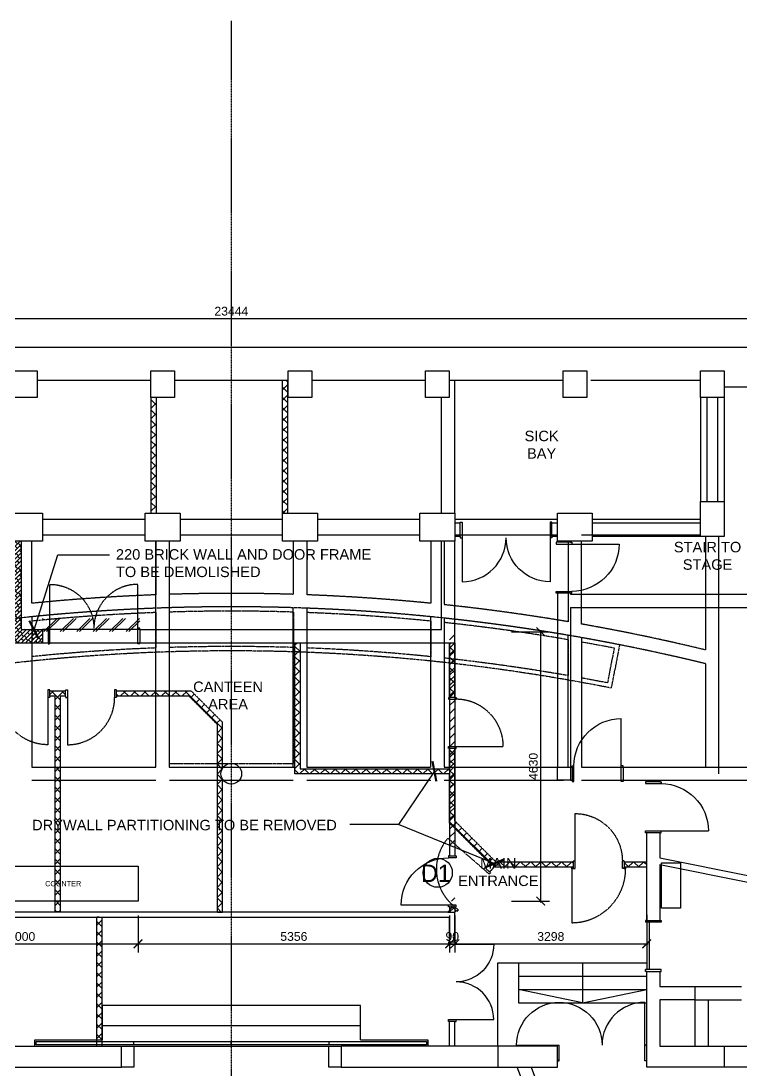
# Model space of a CAD drawing. Header units: millimetres. Extents: x -242071 to 82444, y -53139 to 112036.
# Drawn here: x -180499 to -168122, y 15392 to 33439 of the extents above; entities that cross this region are included whole.
import ezdxf

# ---------------------------------------------------------------- set-up
doc = ezdxf.new("R2010")
doc.units = ezdxf.units.MM
doc.header["$PDSIZE"] = 1
for name, pattern in [('PCENTRE2', [28.575, 19.05, -3.175, 3.175, -3.175]), ('PDASHED2', [9.525, 6.35, -3.175]), ('PPHANTOM', [63.5, 31.75, -6.35, 6.35, -6.35, 6.35, -6.35])]:
    doc.linetypes.add(name, pattern=pattern)
for name, color, linetype in [('Boundaries_and_building_grids', 140, 'Continuous'), ('Columns_conc_steel_timber', 5, 'Continuous'), ('Demolition', 1, 'Continuous'), ('Dimensions_General_Layout', 1, 'Continuous'), ('Electrical_dist_from_subboard', 1, 'Continuous'), ('Fixture_Room', 2, 'Continuous'), ('Hatch_Builders_work', 1, 'Continuous'), ('Hatch_Demolition', 1, 'Continuous'), ('Hatch_Partition_layout', 1, 'Continuous'), ('Internal_partitions', 2, 'Continuous'), ('Open_stairs_and_ramps', 2, 'Continuous'), ('Structural_frames', 3, 'Continuous'), ('Text_Builders_work', 1, 'Continuous'), ('Text_Demolition', 1, 'Continuous'), ('Text_Partition_layout', 1, 'Continuous'), ('Walls_brick_block_etc', 3, 'Continuous'), ('Windows_and_doors_to_brickwork', 1, 'Continuous'), ('Windows_and_doors_to_partitions', 1, 'Continuous')]:
    doc.layers.add(name, color=color, linetype=linetype)
doc.styles.add('Arial1', font='arial.ttf')
doc.styles.add('Text_Style_1', font='Freehand')
doc.styles.add('Text_Style_3_d7b89161-017f-4e9d-a07b-0b1ab719bac5', font='freehand')
doc.styles.add('Text_Style_5', font='arial.ttf')
doc.dimstyles.new('$DIM_Caddie', dxfattribs={"dimscale": 100, "dimtxt": 2.5, "dimasz": 3, "dimexe": 3, "dimexo": 0, "dimgap": 1, "dimtad": 1, "dimdec": 0, "dimzin": 0, "dimdsep": 46, "dimtxsty": 'Text_Style_3_d7b89161-017f-4e9d-a07b-0b1ab719bac5', "dimblk": 'ARCHTICK', "dimblk1": 'ARCHTICK', "dimblk2": 'ARCHTICK', "dimcen": 0.4, "dimclrd": 1, "dimclre": 1, "dimclrt": 2, "dimadec": 0, "dimazin": 0, "dimtfac": 0.5, "dimtdec": 0, "dimtix": 1, "dimtmove": 0, "dimatfit": 2, "dimldrblk": 'ARCHTICK', "dimfxl": 7, "dimfxlon": 1, "dimtfillclr": 1, "dimtolj": 1, "dimtzin": 0, "dimlwd": -3, "dimlwe": -3, "dimarcsym": 1})
pattern_1 = [(45, (-179816.09, 11309.41), (-70.7107, 70.7107), [])]
pattern_2 = [(45, (0, -190.3), (-88.38835, 88.38835), []), (135, (0, -190.3), (-88.38835, -88.38835), [])]

# ---------------------------------------------------------------- blocks, each defined once
blk = doc.blocks.new('_ArchTick')
at = {"color": 0, "linetype": 'ByBlock', "const_width": 0.15}
blk.add_lwpolyline([(-0.5, -0.5), (0.5, 0.5)], dxfattribs=at)
blk = doc.blocks.new('*D92')
at = {"layer": 'Defpoints', "color": 0}
for p in [(-178487, 18312), (-182487, 18222), (-178487, 17577)]:
    blk.add_point(p, dxfattribs=at)
at = {"layer": 'Dimensions_General_Layout', "color": 1, "linetype": 'Continuous', "lineweight": -3}
for p, q in [((-178487, 18062), (-178487, 17427)), ((-182487, 17972), (-182487, 17427)), ((-182512, 17577), (-178462, 17577))]:
    blk.add_line(p, q, dxfattribs=at)
at = {"layer": 'Dimensions_General_Layout', "color": 1, "lineweight": -3, "xscale": 150, "yscale": 150, "zscale": 150, "rotation": 180}
blk.add_blockref('_ArchTick', (-182487, 17577), dxfattribs=at)
at = {"layer": 'Dimensions_General_Layout', "color": 1, "lineweight": -3, "xscale": 150, "yscale": 150, "zscale": 150}
blk.add_blockref('_ArchTick', (-178487, 17577), dxfattribs=at)
at = {"layer": 'Dimensions_General_Layout', "color": 1, "linetype": 'Continuous', "lineweight": -3, "insert": (-180487, 17703), "char_height": 150, "attachment_point": 5, "style": 'Text_Style_5'}
blk.add_mtext('\\A1;4000', dxfattribs=at)
blk = doc.blocks.new('_Open90')
at = {"color": 0, "linetype": 'ByBlock', "lineweight": -2}
for p, q in [((0, 0), (-1, 0)), ((-0.5, 0.5), (0, 0)), ((0, 0), (-0.5, -0.5))]:
    blk.add_line(p, q, dxfattribs=at)
blk = doc.blocks.new('*D93')
at = {"layer": 'Defpoints', "color": 0}
for p in [(-178487, 18312), (-173131, 18312), (-173131, 17577)]:
    blk.add_point(p, dxfattribs=at)
at = {"layer": 'Dimensions_General_Layout', "color": 1, "linetype": 'Continuous', "lineweight": -3}
for p, q in [((-178487, 18062), (-178487, 17427)), ((-173131, 18062), (-173131, 17427)), ((-178512, 17577), (-173106, 17577))]:
    blk.add_line(p, q, dxfattribs=at)
at = {"layer": 'Dimensions_General_Layout', "color": 1, "lineweight": -3, "xscale": 150, "yscale": 150, "zscale": 150, "rotation": 180}
blk.add_blockref('_ArchTick', (-178487, 17577), dxfattribs=at)
at = {"layer": 'Dimensions_General_Layout', "color": 1, "lineweight": -3, "xscale": 150, "yscale": 150, "zscale": 150}
blk.add_blockref('_ArchTick', (-173131, 17577), dxfattribs=at)
at = {"layer": 'Dimensions_General_Layout', "color": 1, "linetype": 'Continuous', "lineweight": -3, "insert": (-175809, 17703), "char_height": 150, "attachment_point": 5, "style": 'Text_Style_5'}
blk.add_mtext('\\A1;5356', dxfattribs=at)
blk = doc.blocks.new('*D94')
at = {"layer": 'Defpoints', "color": 0}
for p in [(-173131, 18312), (-173041, 18312), (-173041, 17577)]:
    blk.add_point(p, dxfattribs=at)
at = {"layer": 'Dimensions_General_Layout', "color": 1, "linetype": 'Continuous', "lineweight": -3}
for p, q in [((-173131, 18062), (-173131, 17427)), ((-173041, 18062), (-173041, 17427)), ((-173156, 17577), (-173016, 17577))]:
    blk.add_line(p, q, dxfattribs=at)
at = {"layer": 'Dimensions_General_Layout', "color": 1, "lineweight": -3, "xscale": 150, "yscale": 150, "zscale": 150}
blk.add_blockref('_ArchTick', (-173131, 17577), dxfattribs=at)
at = {"layer": 'Dimensions_General_Layout', "color": 1, "lineweight": -3, "xscale": 150, "yscale": 150, "zscale": 150, "rotation": 180}
blk.add_blockref('_ArchTick', (-173041, 17577), dxfattribs=at)
at = {"layer": 'Dimensions_General_Layout', "color": 1, "linetype": 'Continuous', "lineweight": -3, "insert": (-173086, 17703), "char_height": 150, "attachment_point": 5, "style": 'Text_Style_5'}
blk.add_mtext('\\A1;90', dxfattribs=at)
blk = doc.blocks.new('*D95')
at = {"layer": 'Defpoints', "color": 0}
for p in [(-169743, 19083), (-173041, 18312), (-169743, 17577)]:
    blk.add_point(p, dxfattribs=at)
at = {"layer": 'Dimensions_General_Layout', "color": 1, "linetype": 'Continuous', "lineweight": -3}
for p, q in [((-173041, 18062), (-173041, 17427)), ((-169743, 18077), (-169743, 17427)), ((-173066, 17577), (-169718, 17577))]:
    blk.add_line(p, q, dxfattribs=at)
at = {"layer": 'Dimensions_General_Layout', "color": 1, "lineweight": -3, "xscale": 150, "yscale": 150, "zscale": 150, "rotation": 180}
blk.add_blockref('_ArchTick', (-173041, 17577), dxfattribs=at)
at = {"layer": 'Dimensions_General_Layout', "color": 1, "lineweight": -3, "xscale": 150, "yscale": 150, "zscale": 150}
blk.add_blockref('_ArchTick', (-169743, 17577), dxfattribs=at)
at = {"layer": 'Dimensions_General_Layout', "color": 1, "linetype": 'Continuous', "lineweight": -3, "insert": (-171392, 17703), "char_height": 150, "attachment_point": 5, "style": 'Text_Style_5'}
blk.add_mtext('\\A1;3298', dxfattribs=at)
blk = doc.blocks.new('*D97')
at = {"layer": 'Defpoints', "color": 0}
for p in [(-173041, 22942), (-171565, 22942), (-173041, 18312)]:
    blk.add_point(p, dxfattribs=at)
at = {"layer": 'Dimensions_General_Layout', "color": 1, "linetype": 'Continuous', "lineweight": -3}
for p, q in [((-172065, 22942), (-171415, 22942)), ((-171565, 18287), (-171565, 22967)), ((-172065, 18312), (-171415, 18312))]:
    blk.add_line(p, q, dxfattribs=at)
at = {"layer": 'Dimensions_General_Layout', "color": 1, "lineweight": -3, "xscale": 150, "yscale": 150, "zscale": 150}
for p, rotation in [((-171565, 22942), 90), ((-171565, 18312), 270)]:
    blk.add_blockref('_ArchTick', p, dxfattribs=dict(at, rotation=rotation))
at = {"layer": 'Dimensions_General_Layout', "color": 1, "linetype": 'Continuous', "lineweight": -3, "insert": (-171692, 20627), "char_height": 150, "attachment_point": 5, "rotation": 90, "style": 'Text_Style_5'}
blk.add_mtext('\\A1;4630', dxfattribs=at)
blk = doc.blocks.new('*D99')
at = {"layer": 'Defpoints', "color": 0}
for p in [(-165161, 28325), (-188605, 24768), (-165161, 24768)]:
    blk.add_point(p, dxfattribs=at)
at = {"layer": 'Dimensions_General_Layout', "color": 1, "linetype": 'Continuous', "lineweight": -3}
for p, q in [((-188605, 27825), (-188605, 28475)), ((-165161, 27825), (-165161, 28475)), ((-188630, 28325), (-165136, 28325))]:
    blk.add_line(p, q, dxfattribs=at)
at = {"layer": 'Dimensions_General_Layout', "color": 1, "lineweight": -3, "xscale": 150, "yscale": 150, "zscale": 150, "rotation": 180}
blk.add_blockref('_ArchTick', (-188605, 28325), dxfattribs=at)
at = {"layer": 'Dimensions_General_Layout', "color": 1, "lineweight": -3, "xscale": 150, "yscale": 150, "zscale": 150}
blk.add_blockref('_ArchTick', (-165161, 28325), dxfattribs=at)
at = {"layer": 'Dimensions_General_Layout', "color": 1, "linetype": 'Continuous', "lineweight": -3, "insert": (-176883, 28451), "char_height": 150, "attachment_point": 5, "style": 'Text_Style_5'}
blk.add_mtext('\\A1;23444', dxfattribs=at)
blk = doc.blocks.new('*D100')
at = {"layer": 'Defpoints', "color": 0}
for p in [(-168819, 27448), (-164139, 27448), (-165095, 16006)]:
    blk.add_point(p, dxfattribs=at)
at = {"layer": 'Dimensions_General_Layout', "color": 1, "linetype": 'Continuous', "lineweight": -3}
for p, q in [((-164639, 27448), (-163989, 27448)), ((-164139, 15981), (-164139, 27473)), ((-164639, 16006), (-163989, 16006))]:
    blk.add_line(p, q, dxfattribs=at)
at = {"layer": 'Dimensions_General_Layout', "color": 1, "lineweight": -3, "xscale": 150, "yscale": 150, "zscale": 150}
for p, rotation in [((-164139, 27448), 90), ((-164139, 16006), 270)]:
    blk.add_blockref('_ArchTick', p, dxfattribs=dict(at, rotation=rotation))
at = {"layer": 'Dimensions_General_Layout', "color": 1, "linetype": 'Continuous', "lineweight": -3, "insert": (-164264, 21727), "char_height": 150, "attachment_point": 5, "rotation": 90, "style": 'Text_Style_5'}
blk.add_mtext('\\A1;11442', dxfattribs=at)

msp = doc.modelspace()

# ---------------------------------------------------------------- hatches: boundary and pattern name
at = {"layer": 'Hatch_Builders_work', "linetype": 'Continuous', "lineweight": -3}
h = msp.add_hatch(dxfattribs=at)
h.set_pattern_fill('BRICKPLAN', color=1, scale=200, angle=45, style=0)
h.set_pattern_definition([(45, (-179816.09, 11309.41), (-141.4214, 141.4214), []), (45, (-179838.71, 11332.04), (-141.4214, 141.4214), [])])
h.paths.add_polyline_path([(-180127.1, 22943.1), (-178458.6, 22943.1), (-178458.6, 23171.1), (-180127.1, 23171.1)])
at = {"layer": 'Hatch_Demolition', "linetype": 'Continuous', "lineweight": -3}
h = msp.add_hatch(dxfattribs=at)
h.set_pattern_fill('BLOCK-SECTION', color=8, scale=2.5)
h.set_pattern_definition(pattern_2)
h.paths.add_polyline_path([(-188579.6, 18154.8), (-188579.6, 18244.8), (-188671.1, 18244.8), (-188671.1, 18154.8)])
h.paths.add_polyline_path([(-178177.1, 24982.4), (-178177.1, 26966.8), (-178267.1, 26966.8), (-178267.1, 24982.4)])
h.paths.add_polyline_path([(-175913.1, 24982.4), (-175913.1, 27257.8), (-176003.1, 27257.8), (-176003.1, 24982.4)])
h.paths.add_polyline_path([(-218986.2, -20944.2), (-218986.2, -20854.2), (-220452.2, -20854.2), (-220362.2, -20944.2)])
h.paths.add_polyline_path([(-218896.2, -23154.1), (-218896.2, -21654.1), (-218986.2, -21654.1), (-218986.2, -23154.1)])
h = msp.add_hatch(dxfattribs=at)
h.set_pattern_fill('BRICK-ENGBND', color=8, scale=50, angle=45)
h.set_pattern_definition([(45, (0, -190.296), (-35.355339, 35.355339), []), (135, (0, -190.3), (-176.7767, -35.35534), [50, -50]), (135, (-22.98, -142.566), (-123.743687, 17.67767), [50, -50])])
h.paths.add_polyline_path([(-180127.1, 22752.8), (-180127.1, 22980.8), (-180499.1, 22980.8), (-180499.1, 24497.4), (-180727.1, 24497.4), (-180727.1, 22752.8)])
h = msp.add_hatch(dxfattribs=at)
h.set_pattern_fill('BLOCK-SECTION', color=8, scale=2.5)
h.set_pattern_definition(pattern_2)
h.paths.add_polyline_path([(-173131.1, 20497.8), (-173131.1, 19652.6), (-172435.1, 18956.6), (-172510.1, 18870.2), (-172442.2, 18811.2), (-172371.3, 18892.8), (-171007.1, 18892.8), (-171007.1, 18982.8), (-172334, 18982.8), (-173041.1, 19689.9), (-173041.1, 20936), (-173131.1, 20936), (-173131.1, 20587.8), (-175702.1, 20587.8), (-175702.1, 22752.8), (-175792.1, 22752.8), (-175792.1, 20497.8)])
h = msp.add_hatch(dxfattribs=at)
h.set_pattern_fill('BLOCK-SECTION', color=8, scale=2.5)
h.set_pattern_definition(pattern_2)
h.paths.add_polyline_path([(-173041.1, 21813), (-173041.1, 22752.8), (-173131.1, 22752.8), (-173131.1, 21813)])
h = msp.add_hatch(dxfattribs=at)
h.set_pattern_fill('BLOCK-SECTION', color=8, scale=2.5)
h.set_pattern_definition(pattern_2)
h.paths.add_polyline_path([(-179824.1, 18133.8), (-179824.1, 21832.8), (-179734.1, 21832.8), (-179734.1, 21922.8), (-180004.1, 21922.8), (-180004.1, 21832.8), (-179914.1, 21832.8), (-179914.1, 18133.8)])
h = msp.add_hatch(dxfattribs=at)
h.set_pattern_fill('BLOCK-SECTION', color=8, scale=2.5)
h.set_pattern_definition(pattern_2)
edge = h.paths.add_edge_path()
edge.add_line((-177608.8, 21832.8), (-177124.1, 21348.1))
edge.add_line((-177124.1, 21348.1), (-177124.1, 18121.8))
edge.add_line((-177124.1, 18121.8), (-177034.1, 18121.8))
edge.add_line((-177034.1, 18121.8), (-177034.1, 20406))
edge.add_arc((-176884.1, 20501.8), 178, 180, 212.57402)
edge.add_arc((-176884.1, 20501.8), 178, 147.42598, 180)
edge.add_line((-177034.1, 20597.6), (-177034.1, 21385.4))
edge.add_line((-177034.1, 21385.4), (-177571.5, 21922.8))
edge.add_line((-177571.5, 21922.8), (-178857.1, 21922.8))
edge.add_line((-178857.1, 21922.8), (-178857.1, 21832.8))
edge.add_line((-178857.1, 21832.8), (-177608.8, 21832.8))
h = msp.add_hatch(dxfattribs=at)
h.set_pattern_fill('BLOCK-SECTION', color=8, scale=2.5)
h.set_pattern_definition(pattern_2)
h.paths.add_polyline_path([(-169743.1, 18892.8), (-169743.1, 18982.8), (-170130.1, 18982.8), (-170130.1, 18892.8), (-170105.1, 18892.8)])
h = msp.add_hatch(dxfattribs=at)
h.set_pattern_fill('BLOCK-SECTION', color=8, scale=2.5)
h.set_pattern_definition(pattern_2)
h.paths.add_polyline_path([(-173041.1, 18121.8), (-173017.4, 18149.1), (-173085.3, 18208.2), (-173160.4, 18121.8)])
h = msp.add_hatch(dxfattribs=at)
h.set_pattern_fill('BLOCK-SECTION', color=8, scale=2.5)
h.set_pattern_definition(pattern_2)
h.paths.add_polyline_path([(-179105.1, 15925.8), (-179105.1, 16515.8), (-179105.1, 18031.8), (-179195.1, 18043.8), (-179195.1, 15925.8)])
at = {"layer": 'Hatch_Partition_layout', "linetype": 'Continuous', "lineweight": -3}
h = msp.add_hatch(dxfattribs=at)
h.set_pattern_fill('_USER', color=1, scale=100, angle=45, style=0, pattern_type=0)
h.set_pattern_definition(pattern_1)
h.paths.add_polyline_path([(-173131.1, 19279.1), (-173041.1, 19279.1), (-173041.1, 22943.1), (-173131.1, 22943.1)])
h = msp.add_hatch(dxfattribs=at)
h.set_pattern_fill('_USER', color=1, scale=100, angle=45, style=0, pattern_type=0)
h.set_pattern_definition(pattern_1)
h.paths.add_polyline_path([(-173131.1, 18312.1), (-173041.1, 18312.1), (-173041.1, 18402.1), (-173131.1, 18402.1)])

# ---------------------------------------------------------------- linework, layer by layer
at = {"layer": 'Boundaries_and_building_grids', "color": 140, "linetype": 'PCENTRE2', "lineweight": -3}
msp.add_line((-176884.1, 33439.2), (-176884.1, -42646.4), dxfattribs=at)
at = {"layer": 'Columns_conc_steel_timber', "color": 4, "linetype": 'Continuous', "lineweight": -3}
for p, q in [((-180629.1, 27423.8), (-180223.1, 27423.8)), ((-180223.1, 27423.8), (-180223.1, 26966.8)), ((-178267.1, 27423.8), (-177861.1, 27423.8)), ((-178267.1, 26966.8), (-178267.1, 27423.8)), ((-177861.1, 27423.8), (-177861.1, 26966.8)), ((-175905.1, 27423.8), (-175499.1, 27423.8)), ((-175905.1, 26966.8), (-175905.1, 27423.8)), ((-175499.1, 27423.8), (-175499.1, 26966.8)), ((-173543.1, 27423.8), (-173137.1, 27423.8)), ((-173543.1, 26966.8), (-173543.1, 27423.8)), ((-173137.1, 27423.8), (-173137.1, 26966.8)), ((-171181.1, 26966.8), (-171181.1, 27423.8)), ((-171181.1, 27423.8), (-170775.1, 27423.8)), ((-170775.1, 27423.8), (-170775.1, 26966.8)), ((-168819.1, 26966.8), (-168819.1, 27423.8)), ((-168819.1, 27423.8), (-168413.1, 27423.8)), ((-168413.1, 27423.8), (-168413.1, 26966.8)), ((-180223.1, 26966.8), (-180629.1, 26966.8)), ((-177861.1, 26966.8), (-178267.1, 26966.8)), ((-175499.1, 26966.8), (-175905.1, 26966.8)), ((-173137.1, 26966.8), (-173543.1, 26966.8)), ((-170775.1, 26966.8), (-171181.1, 26966.8)), ((-168413.1, 26966.8), (-168819.1, 26966.8)), ((-168821.1, 25177.8), (-168413.1, 25177.8)), ((-168821.1, 24577.8), (-168821.1, 25177.8)), ((-168413.1, 25177.8), (-168413.1, 24577.8)), ((-180727.1, 24982.4), (-180127.1, 24982.4)), ((-180127.1, 24982.4), (-180127.1, 24497.4)), ((-178365.1, 24497.4), (-178365.1, 24982.4)), ((-178365.1, 24982.4), (-177765.1, 24982.4)), ((-177765.1, 24982.4), (-177765.1, 24497.4)), ((-176003.1, 24982.4), (-175403.1, 24982.4)), ((-176003.1, 24497.4), (-176003.1, 24982.4)), ((-175403.1, 24982.4), (-175403.1, 24497.4)), ((-173641.1, 24982.4), (-173041.1, 24982.4)), ((-173641.1, 24497.4), (-173641.1, 24982.4)), ((-173041.1, 24982.4), (-173041.1, 24497.4)), ((-171279.1, 24497.4), (-171279.1, 24982.4)), ((-171279.1, 24982.4), (-170679.1, 24982.4)), ((-170679.1, 24982.4), (-170679.1, 24497.4)), ((-168413.1, 24577.8), (-168821.1, 24577.8)), ((-180127.1, 24497.4), (-180727.1, 24497.4)), ((-177765.1, 24497.4), (-178365.1, 24497.4)), ((-175403.1, 24497.4), (-176003.1, 24497.4)), ((-173041.1, 24497.4), (-173641.1, 24497.4)), ((-170679.1, 24497.4), (-171279.1, 24497.4)), ((-171279.1, 20615.8), (-171051.1, 20615.8)), ((-171279.1, 20615.8), (-171051.1, 20615.8)), ((-171279.1, 20387.8), (-171279.1, 20615.8)), ((-171051.1, 20615.8), (-171051.1, 20387.8)), ((-171051.1, 20615.8), (-171051.1, 20387.8)), ((-171051.1, 20387.8), (-171279.1, 20387.8)), ((-178772.6, 15459.8), (-178772.6, 15815.8)), ((-178772.6, 15815.8), (-178560.6, 15815.8)), ((-178560.6, 15815.8), (-178560.6, 15459.8)), ((-175207.6, 15815.8), (-174995.6, 15815.8)), ((-175207.6, 15459.8), (-175207.6, 15815.8)), ((-174995.6, 15815.8), (-174995.6, 15459.8)), ((-171279.1, 15815.8), (-172302.1, 15815.8)), ((-172302.1, 15815.8), (-172302.1, 15459.8)), ((-171279.1, 15459.8), (-171279.1, 15815.8)), ((-168404.3, 15815.9), (-167814.3, 15815.9)), ((-168404.3, 15459.9), (-168404.3, 15815.9)), ((-178560.6, 15459.8), (-178772.6, 15459.8)), ((-174995.6, 15459.8), (-175207.6, 15459.8)), ((-172302.1, 15459.8), (-171279.1, 15459.8)), ((-167814.3, 15459.9), (-168404.3, 15459.9))]:
    msp.add_line(p, q, dxfattribs=at)
msp.add_circle((-176884.1, 20501.8), 178, dxfattribs=at)
at = {"layer": 'Demolition', "color": 8, "linetype": 'PDASHED2', "lineweight": -3}
for p, q in [((-176003.1, 24982.4), (-176003.1, 27257.8)), ((-175913.1, 24982.4), (-175913.1, 27257.8)), ((-178267.1, 26966.8), (-178267.1, 24982.4)), ((-178177.1, 26966.8), (-178177.1, 24982.4)), ((-180499.1, 24497.4), (-180499.1, 22980.8)), ((-180001.6, 23000.8), (-180001.6, 23756.3)), ((-178490.6, 23000.8), (-178490.6, 23756.3)), ((-180499.1, 22980.8), (-180033.6, 22980.8)), ((-180033.6, 23000.8), (-180001.6, 23000.8)), ((-180033.6, 22980.8), (-180033.6, 23000.8)), ((-180033.6, 22980.8), (-180033.6, 22752.8)), ((-180001.6, 22732.8), (-180001.6, 23000.8)), ((-178490.6, 22732.8), (-178490.6, 23000.8)), ((-178458.6, 23000.8), (-178490.6, 23000.8)), ((-178458.6, 22980.8), (-178458.6, 23000.8)), ((-178458.6, 22980.8), (-178458.6, 22752.8)), ((-180727.1, 22752.8), (-180033.6, 22752.8)), ((-180033.6, 22752.8), (-180033.6, 22732.8)), ((-178458.6, 22752.8), (-178458.6, 22732.8)), ((-175792.1, 20497.8), (-175792.1, 22752.8)), ((-175702.1, 22752.8), (-175702.1, 20587.8)), ((-173131.1, 21813), (-173131.1, 22752.8)), ((-173041.1, 21813), (-173041.1, 22752.8)), ((-180033.6, 22732.8), (-180001.6, 22732.8)), ((-178458.6, 22732.8), (-178490.6, 22732.8)), ((-180004.1, 21942.8), (-180036.1, 21942.8)), ((-180036.1, 21942.8), (-180036.1, 21812.8)), ((-180004.1, 21922.8), (-180004.1, 21942.8)), ((-179734.1, 21922.8), (-180004.1, 21922.8)), ((-180004.1, 21832.8), (-180004.1, 21922.8)), ((-179734.1, 21942.8), (-179702.1, 21942.8)), ((-179734.1, 21922.8), (-179734.1, 21942.8)), ((-179734.1, 21832.8), (-179734.1, 21922.8)), ((-179702.1, 21942.8), (-179702.1, 21812.8)), ((-178857.1, 21942.8), (-178889.1, 21942.8)), ((-178889.1, 21942.8), (-178889.1, 21812.8)), ((-178857.1, 21922.8), (-178857.1, 21942.8)), ((-177571.5, 21922.8), (-178857.1, 21922.8)), ((-178857.1, 21832.8), (-178857.1, 21922.8)), ((-177571.5, 21922.8), (-177034.1, 21385.4)), ((-180004.1, 21812.8), (-180036.1, 21812.8)), ((-180036.1, 21812.8), (-180036.1, 20999.8)), ((-179914.1, 21832.8), (-180004.1, 21832.8)), ((-180004.1, 21832.8), (-180004.1, 21812.8)), ((-179914.1, 18133.8), (-179914.1, 21832.8)), ((-179734.1, 21832.8), (-179824.1, 21832.8)), ((-179824.1, 21832.8), (-179824.1, 18133.8)), ((-179734.1, 21832.8), (-179734.1, 21812.8)), ((-179734.1, 21812.8), (-179702.1, 21812.8)), ((-179702.1, 21812.8), (-179702.1, 20999.8)), ((-178857.1, 21812.8), (-178889.1, 21812.8)), ((-178857.1, 21832.8), (-178857.1, 21812.8)), ((-177608.8, 21832.8), (-178857.1, 21832.8)), ((-177608.8, 21832.8), (-177124.1, 21348.1)), ((-173131.1, 21813), (-173151.1, 21813)), ((-173151.1, 21813), (-173151.1, 21781)), ((-173151.1, 21781), (-173021.1, 21781)), ((-173041.1, 21813), (-173131.1, 21813)), ((-173041.1, 21813), (-173021.1, 21813)), ((-173021.1, 21813), (-173021.1, 21781)), ((-177124.1, 18121.8), (-177124.1, 21348.1)), ((-177034.1, 20597.6), (-177034.1, 21385.4)), ((-173151.1, 20936), (-173151.1, 20968)), ((-173151.1, 20968), (-173021.1, 20968)), ((-173131.1, 20936), (-173151.1, 20936)), ((-173131.1, 20587.8), (-173131.1, 20936)), ((-173041.1, 20936), (-173131.1, 20936)), ((-173041.1, 19689.9), (-173041.1, 20936)), ((-173041.1, 20936), (-173021.1, 20936)), ((-173021.1, 20968), (-172208.1, 20968)), ((-173021.1, 20936), (-173021.1, 20968)), ((-175702.1, 20587.8), (-173131.1, 20587.8)), ((-177034.1, 18121.8), (-177034.1, 20406)), ((-173131.1, 20497.8), (-175792.1, 20497.8)), ((-173131.1, 19652.6), (-173131.1, 20497.8)), ((-173131.1, 19652.6), (-173131.1, 20497.8)), ((-172334, 18982.8), (-173041.1, 19689.9)), ((-170975.1, 19002.8), (-170975.1, 19815.8)), ((-172435.1, 18956.6), (-173131.1, 19652.6)), ((-172546.2, 18859.2), (-173160, 19392.4)), ((-172435.1, 18956.6), (-172510.1, 18870.2)), ((-171007.1, 18982.8), (-172334, 18982.8)), ((-171007.1, 19002.8), (-170975.1, 19002.8)), ((-171007.1, 18982.8), (-171007.1, 19002.8)), ((-171007.1, 18982.8), (-171007.1, 18892.8)), ((-170975.1, 18872.8), (-170975.1, 19002.8)), ((-170130.1, 19002.8), (-170162.1, 19002.8)), ((-170162.1, 18872.8), (-170162.1, 19002.8)), ((-170130.1, 18982.8), (-170130.1, 19002.8)), ((-169743.1, 18982.8), (-170130.1, 18982.8)), ((-170130.1, 18982.8), (-170130.1, 18892.8)), ((-172525.2, 18883.3), (-172546.2, 18859.2)), ((-172448.1, 18773.9), (-172546.2, 18859.2)), ((-172510.1, 18870.2), (-172525.2, 18883.3)), ((-172510.1, 18870.2), (-172442.2, 18811.2)), ((-172427.1, 18798.1), (-172448.1, 18773.9)), ((-172371.3, 18892.8), (-172442.2, 18811.2)), ((-172442.2, 18811.2), (-172427.1, 18798.1)), ((-171007.1, 18892.8), (-172371.3, 18892.8)), ((-171032.1, 18892.8), (-171007.1, 18892.8)), ((-171032.1, 18867.8), (-171032.1, 18892.8)), ((-171007.1, 18867.8), (-171032.1, 18867.8)), ((-171007.1, 18867.8), (-171032.1, 18867.8)), ((-171032.1, 18867.8), (-171032.1, 17940.8)), ((-171007.1, 18892.8), (-171007.1, 18872.8)), ((-171007.1, 18892.8), (-171007.1, 18867.8)), ((-171007.1, 18872.8), (-170975.1, 18872.8)), ((-170130.1, 18872.8), (-170162.1, 18872.8)), ((-169743.1, 18892.8), (-170130.1, 18892.8)), ((-170130.1, 18892.8), (-170130.1, 18872.8)), ((-170130.1, 18892.8), (-170105.1, 18892.8)), ((-170130.1, 18867.8), (-170130.1, 18892.8)), ((-170105.1, 18867.8), (-170130.1, 18867.8)), ((-170105.1, 18892.8), (-170105.1, 18867.8)), ((-173100.4, 18221.3), (-173079.4, 18245.4)), ((-172981.3, 18160.2), (-173079.4, 18245.4)), ((-179914.1, 18133.8), (-179824.1, 18133.8)), ((-177124.1, 18121.8), (-177034.1, 18121.8)), ((-173085.3, 18208.2), (-173160.4, 18121.8)), ((-173160.4, 18121.8), (-173041.1, 18121.8)), ((-173085.3, 18208.2), (-173100.4, 18221.3)), ((-173085.3, 18208.2), (-173017.4, 18149.1)), ((-173017.4, 18149.1), (-173041.1, 18121.8)), ((-173017.4, 18149.1), (-173002.3, 18136)), ((-173002.3, 18136), (-172981.3, 18160.2)), ((-179195.1, 15815.8), (-179195.1, 18043.8)), ((-179195.1, 18043.8), (-179105.1, 18031.8)), ((-179105.1, 15815.8), (-179105.1, 18031.8))]:
    msp.add_line(p, q, dxfattribs=at)
at = {"layer": 'Demolition', "color": 8, "linetype": 'PDASHED2', "lineweight": -3, "extrusion": (0, 0, -1)}
for centre, radius, start, end in [((180001.6, 23000.8), 755.5, 90, 180), ((180036.1, 21812.8), 813, 270, 0), ((170975.1, 19002.8), 813, 90, 180)]:
    msp.add_arc(centre, radius, start, end, dxfattribs=at)
at = {"layer": 'Demolition', "color": 8, "linetype": 'PDASHED2', "lineweight": -3}
for centre, radius, start, end in [((-178490.6, 23000.8), 755.5, 90, 180), ((-179702.1, 21812.8), 813, 270, 0), ((-173021.1, 20968), 813, 0, 90), ((-172546.2, 18859.2), 813, 139.01662, 229.01662), ((-171032.1, 18867.8), 927, 270, 0)]:
    msp.add_arc(centre, radius, start, end, dxfattribs=at)
at = {"layer": 'Electrical_dist_from_subboard', "color": 4, "linetype": 'Continuous', "lineweight": -3}
for p, q in [((-169487.4, 18191.8), (-169487.4, 18971.6)), ((-169487.4, 18971.6), (-169162.5, 18971.6)), ((-169162.5, 18971.6), (-169162.5, 18191.8)), ((-169162.5, 18191.8), (-169487.4, 18191.8))]:
    msp.add_line(p, q, dxfattribs=at)
at = {"layer": 'Fixture_Room', "color": 12, "linetype": 'Continuous'}
for p, q in [((-182487.1, 18912.1), (-178487.1, 18912.1)), ((-178487.1, 18912.1), (-178487.1, 18312.1)), ((-178487.1, 18912.1), (-178487.1, 18312.1)), ((-178487.1, 18912.1), (-178487.1, 18312.1)), ((-178487.1, 18312.1), (-182487.1, 18312.1))]:
    msp.add_line(p, q, dxfattribs=at)
at = {"layer": 'Internal_partitions', "color": 12, "linetype": 'Continuous', "lineweight": -3}
for p, q in [((-173131.1, 22752.8), (-173131.1, 19088.8)), ((-173041.1, 22752.8), (-173041.1, 19088.8)), ((-173131.1, 19088.8), (-173041.1, 19088.8)), ((-173131.1, 18211.8), (-173041.1, 18211.8)), ((-173131.1, 18211.8), (-173131.1, 18121.8)), ((-173041.1, 18211.8), (-173041.1, 18121.8))]:
    msp.add_line(p, q, dxfattribs=at)
at = {"layer": 'Internal_partitions', "color": 2, "linetype": 'Continuous', "lineweight": -3}
for p, q in [((-173131.1, 18121.8), (-182487.1, 18121.8)), ((-173041.1, 17603.8), (-173041.1, 18121.8)), ((-173131.1, 18031.8), (-182487.1, 18031.8)), ((-173131.1, 17603.8), (-173131.1, 18031.8)), ((-173041.1, 17603.8), (-173131.1, 17603.8)), ((-173131.1, 15815.8), (-173131.1, 16243.8)), ((-173041.1, 16243.8), (-173131.1, 16243.8)), ((-173041.1, 15815.8), (-173041.1, 16243.8))]:
    msp.add_line(p, q, dxfattribs=at)
at = {"layer": 'Open_stairs_and_ramps', "color": 1, "linetype": 'Continuous', "lineweight": -3}
for p, q in [((-172302.1, 15815.8), (-172302.1, 17251.8)), ((-172302.1, 17251.8), (-169743.1, 17251.8)), ((-171949.1, 17251.8), (-171949.1, 16565.8)), ((-170846.1, 17251.8), (-170846.1, 16565.8)), ((-171949.1, 17023.8), (-169743.1, 17023.8)), ((-171949.1, 16794.8), (-169743.1, 16794.8)), ((-170846.1, 16565.8), (-171949.1, 16794.8)), ((-170846.1, 16565.8), (-169743.1, 16794.8)), ((-171949.1, 16565.8), (-169743.1, 16565.8))]:
    msp.add_line(p, q, dxfattribs=at)
at = {"layer": 'Structural_frames', "color": 8, "linetype": 'PDASHED2', "lineweight": -3}
for p, q in [((-180127.1, 24874.9), (-178365.1, 24874.9)), ((-177765.1, 24874.9), (-176003.1, 24874.9)), ((-175403.1, 24874.9), (-173641.1, 24874.9)), ((-173041.1, 24874.9), (-171279.1, 24874.9)), ((-170679.1, 24874.9), (-168821.1, 24877.8)), ((-180127.1, 24604.9), (-178365.1, 24604.9)), ((-177765.1, 24604.9), (-176003.1, 24604.9)), ((-175403.1, 24604.9), (-173641.1, 24604.9)), ((-173041.1, 24604.9), (-171279.1, 24604.9)), ((-170864.1, 24604.9), (-168821.1, 24604.9)), ((-168731.1, 24577.8), (-168731.1, 22628.6)), ((-168501.1, 20501.8), (-168501.1, 24577.8)), ((-180312.1, 23430.9), (-180312.1, 24497.4)), ((-178180.1, 24497.4), (-178180.1, 23576.6)), ((-178180.1, 20616.8), (-178180.1, 24497.4)), ((-177950.1, 24497.4), (-177950.1, 23584.4)), ((-177950.1, 24497.4), (-177950.1, 20616.8)), ((-175818.1, 24497.4), (-175818.1, 23584.4)), ((-175588.1, 24497.4), (-175588.1, 23576.6)), ((-173456.1, 24497.4), (-173456.1, 23430.9)), ((-173226.1, 24497.4), (-173226.1, 23407.3)), ((-171094.1, 24497.4), (-171094.1, 23113.9)), ((-170864.1, 23074.2), (-170864.1, 24497.4)), ((-178180.1, 20616.8), (-178180.1, 23346.4)), ((-177950.1, 23354.3), (-177950.1, 20616.8)), ((-175818.1, 20616.8), (-175818.1, 23354.3)), ((-175588.1, 23346.4), (-175588.1, 20616.8)), ((-180312.1, 23199.8), (-180312.1, 20616.8)), ((-173456.1, 20616.8), (-173456.1, 23199.8)), ((-173226.1, 23176), (-173226.1, 20616.8)), ((-171094.1, 20616.8), (-171094.1, 22880.6)), ((-170864.1, 22840.6), (-170864.1, 20616.8)), ((-168731.1, 22391.9), (-168731.1, 20616.8)), ((-180312.1, 20616.8), (-178180.1, 20616.8)), ((-177950.1, 20616.8), (-175792.1, 20616.8)), ((-175588.1, 20616.8), (-173456.1, 20616.8)), ((-173226.1, 20616.8), (-171094.1, 20616.8)), ((-170864.1, 20616.8), (-168731.1, 20616.8)), ((-178180.1, 20386.8), (-180312.1, 20386.8)), ((-175818.1, 20386.8), (-177950.1, 20386.8)), ((-173456.1, 20386.8), (-175588.1, 20386.8)), ((-171094.1, 20387.8), (-173226.1, 20386.8)), ((-168731.1, 20386.8), (-170864.1, 20386.8))]:
    msp.add_line(p, q, dxfattribs=at)
at = {"layer": 'Structural_frames', "color": 8, "linetype": 'PPHANTOM', "lineweight": -3}
for p, q in [((-180312.4, 23124.4), (-180312.4, 22513.3)), ((-178180.2, 23271.3), (-178180.2, 22662.9)), ((-177950.9, 23279.2), (-177950.9, 22670.9)), ((-175817.3, 23279.2), (-175817.3, 22670.9)), ((-175588, 23271.3), (-175588, 22662.9)), ((-173455.8, 23124.4), (-173455.8, 22513.3)), ((-173225.8, 23100.5), (-173225.8, 22489)), ((-171093.6, 22804.4), (-171093.6, 22187.5)), ((-170863.6, 22764.3), (-170863.6, 22146.6)), ((-177950.9, 22670.9), (-177950.9, 20679.8)), ((-175817.3, 20679.8), (-175817.3, 22670.9)), ((-170413.6, 22061.9), (-170297.1, 22658.6)), ((-170209.1, 22717.8), (-170354.4, 21973.8)), ((-177950.9, 20679.8), (-175817.3, 20679.8))]:
    msp.add_line(p, q, dxfattribs=at)
at = {"layer": 'Structural_frames', "color": 8, "linetype": 'PDASHED2', "lineweight": -3}
for radius, start, end in [(34671, 92.14221, 95.67423), (34671, 88.2381, 91.7619), (34671, 84.32577, 87.85779), (34441, 92.15652, 95.71225), (34441, 88.22633, 91.77367), (34441, 84.28775, 87.84348), (34671, 80.38666, 83.94368), (34441, 80.32184, 83.90308), (34671, 76.39934, 80.00093), (34441, 76.30675, 79.93347)]:
    msp.add_arc((-176884.1, -11070.2), radius, start, end, dxfattribs=at)
at = {"layer": 'Structural_frames', "color": 8, "linetype": 'PPHANTOM', "lineweight": -3}
for radius, start, end in [(34441, 78.82478, 101.17519), (34366, 88.22112, 91.77888), (34366, 92.16139, 95.72525), (34366, 84.27472, 87.83858), (34366, 80.29966, 83.88921), (34366, 78.94955, 79.9104), (33683, 78.82197, 101.178), (33758, 92.20033, 95.82872), (33758, 88.18907, 91.81093), (33758, 84.17125, 87.79964), (33758, 80.12321, 83.77872), (33758, 78.94955, 79.72673)]:
    msp.add_arc((-176884.1, -11070.2), radius, start, end, dxfattribs=at)
at = {"layer": 'Text_Builders_work', "color": 2, "linetype": 'Continuous', "lineweight": -3}
msp.add_circle((-173334.8, 18798.9), 249.8, dxfattribs=at)
at = {"layer": 'Walls_brick_block_etc', "color": 3, "linetype": 'Continuous', "lineweight": -3}
for p, q in [((-165772.1, 27829.8), (-187994.1, 27829.8)), ((-178267.1, 27257.8), (-180223.1, 27257.8)), ((-175905.1, 27257.8), (-177861.1, 27257.8)), ((-173543.1, 27257.8), (-175499.1, 27257.8)), ((-171181.1, 27257.8), (-173137.1, 27257.8)), ((-173041.1, 24982.4), (-173041.1, 27257.8)), ((-168819.1, 27257.8), (-170701.1, 27257.8)), ((-166457.1, 27144.8), (-168413.1, 27144.8)), ((-173269.1, 24982.4), (-173269.1, 26966.8)), ((-168821.1, 26966.8), (-168821.1, 25177.8)), ((-168707.1, 26966.8), (-168707.1, 25177.8)), ((-168527.1, 26966.8), (-168527.1, 25177.8)), ((-168413.1, 26966.8), (-168413.1, 25177.8)), ((-172947.6, 24805.8), (-173041.1, 24805.8)), ((-172947.6, 24577.8), (-172947.6, 24805.8)), ((-171279.1, 24805.8), (-171372.6, 24805.8)), ((-171372.6, 24577.8), (-171372.6, 24805.8)), ((-168821.1, 24805.8), (-170679.1, 24805.8)), ((-172947.6, 24577.8), (-173041.1, 24577.8)), ((-171279.1, 24577.8), (-171372.6, 24577.8)), ((-168821.1, 24577.8), (-170679.1, 24577.8)), ((-173269.1, 22980.8), (-173269.1, 24497.4)), ((-173041.1, 22752.8), (-173041.1, 24497.4)), ((-171279.1, 24497.4), (-171279.1, 24480.6)), ((-171051.1, 24480.6), (-171279.1, 24480.6)), ((-171051.1, 24497.4), (-171051.1, 24480.6)), ((-171279.1, 23603.6), (-171279.1, 20615.8)), ((-171051.1, 23603.6), (-171279.1, 23603.6)), ((-171051.1, 23603.6), (-171051.1, 23586.8)), ((-171051.1, 23586.8), (-167549.1, 23586.8)), ((-171051.1, 23358.8), (-167321.1, 23358.8)), ((-171051.1, 23358.8), (-171051.1, 20615.8)), ((-178458.6, 22980.8), (-173269.1, 22980.8)), ((-178458.6, 22752.8), (-173041.1, 22752.8)), ((-171051.1, 20615.8), (-171026.1, 20615.8)), ((-171026.1, 20615.8), (-171026.1, 20387.8)), ((-170149.1, 20615.8), (-165095.1, 20615.8)), ((-170149.1, 20615.8), (-170149.1, 20387.8)), ((-171051.1, 20387.8), (-171026.1, 20387.8)), ((-170149.1, 20387.8), (-169743.1, 20387.8)), ((-169743.1, 20362.8), (-169743.1, 20387.8)), ((-169515.1, 20362.8), (-169743.1, 20362.8)), ((-169515.1, 20387.8), (-169515.1, 20362.8)), ((-169515.1, 20387.8), (-167949.1, 20387.8)), ((-169515.1, 19485.8), (-169743.1, 19485.8)), ((-169743.1, 17980.2), (-169743.1, 19485.8)), ((-169515.1, 19485.8), (-169515.1, 19056.4)), ((-169515.1, 19056.4), (-167949.1, 18741.4)), ((-169515.1, 18940.2), (-167949.1, 18625.1)), ((-169515.1, 18940.2), (-169515.1, 17980.2)), ((-169743.1, 17980.2), (-169515.1, 17980.2)), ((-169743.1, 15459.8), (-169743.1, 17103.2)), ((-169743.1, 17103.2), (-169515.1, 17103.2)), ((-169515.1, 17103.2), (-169515.1, 16845.8)), ((-169515.1, 16845.8), (-168915.1, 16845.8)), ((-168915.1, 16845.8), (-168915.1, 16615.8)), ((-169515.1, 16615.8), (-169515.1, 15815.8)), ((-168915.1, 16615.8), (-169515.1, 16615.8)), ((-181464.1, 15815.8), (-178777.2, 15815.8)), ((-172302.1, 15815.8), (-174995.6, 15815.8)), ((-169515.1, 15815.8), (-168404.3, 15815.8)), ((-181464.1, 15459.8), (-178772.6, 15459.8)), ((-174995.6, 15459.8), (-172302.1, 15459.8)), ((-171076.6, 13145.8), (-171972.7, 15459.9)), ((-171727.2, 15459.9), (-170720.9, 12759.9)), ((-168404.3, 15459.9), (-169743.1, 15459.8))]:
    msp.add_line(p, q, dxfattribs=at)
at = {"layer": 'Walls_brick_block_etc', "color": 12, "linetype": 'Continuous', "lineweight": -3}
for p, q in [((-180127.1, 22980.8), (-180127.1, 22752.8)), ((-178458.6, 22980.8), (-180127.1, 22980.8)), ((-180127.1, 22752.8), (-178458.6, 22752.8))]:
    msp.add_line(p, q, dxfattribs=at)
at = {"layer": 'Walls_brick_block_etc', "color": 1, "linetype": 'Continuous', "lineweight": -3}
for p, q in [((-168915.1, 16845.8), (-168115.1, 16845.8)), ((-168915.1, 16615.8), (-168915.1, 15815.8)), ((-168915.1, 16615.8), (-168115.1, 16615.8)), ((-168685.1, 16615.8), (-168685.1, 15815.8)), ((-174663.1, 16515.8), (-179105.1, 16515.8)), ((-179105.1, 16515.8), (-179105.1, 15925.8)), ((-174663.1, 15925.8), (-174663.1, 16515.8)), ((-174663.1, 16165.8), (-179105.1, 16165.8)), ((-180262.1, 15925.8), (-179105.1, 15925.8)), ((-180262.1, 15815.8), (-180262.1, 15925.8)), ((-174663.1, 15925.8), (-173506.1, 15925.8)), ((-174663.1, 15925.8), (-173506.1, 15925.8)), ((-173506.1, 15925.8), (-173506.1, 15815.8)), ((-178560.6, 15815.8), (-175207.6, 15815.8))]:
    msp.add_line(p, q, dxfattribs=at)
at = {"layer": 'Windows_and_doors_to_brickwork', "color": 1, "linetype": 'Continuous', "lineweight": -3}
for p, q in [((-172947.6, 24825.8), (-172915.6, 24825.8)), ((-172947.6, 24805.8), (-172947.6, 24825.8)), ((-172915.6, 24825.8), (-172915.6, 24557.8)), ((-171372.6, 24825.8), (-171404.6, 24825.8)), ((-171404.6, 24825.8), (-171404.6, 24557.8)), ((-171372.6, 24805.8), (-171372.6, 24825.8)), ((-172947.6, 24577.8), (-172947.6, 24557.8)), ((-172947.6, 24557.8), (-172915.6, 24557.8)), ((-172915.6, 24557.8), (-172915.6, 23802.3)), ((-171372.6, 24557.8), (-171404.6, 24557.8)), ((-171404.6, 24557.8), (-171404.6, 23802.3)), ((-171372.6, 24577.8), (-171372.6, 24557.8)), ((-171299.1, 24480.6), (-171299.1, 24448.6)), ((-171279.1, 24480.6), (-171299.1, 24480.6)), ((-171299.1, 24448.6), (-171031.1, 24448.6)), ((-171051.1, 24480.6), (-171031.1, 24480.6)), ((-171031.1, 24480.6), (-171031.1, 24448.6)), ((-171031.1, 24448.6), (-170218.1, 24448.6)), ((-171299.1, 23603.6), (-171299.1, 23635.6)), ((-171299.1, 23635.6), (-171031.1, 23635.6)), ((-171279.1, 23603.6), (-171299.1, 23603.6)), ((-171051.1, 23603.6), (-171031.1, 23603.6)), ((-171031.1, 23603.6), (-171031.1, 23635.6)), ((-170181.1, 20635.8), (-170181.1, 21448.8)), ((-171026.1, 20635.8), (-170994.1, 20635.8)), ((-171026.1, 20615.8), (-171026.1, 20635.8)), ((-170994.1, 20367.8), (-170994.1, 20635.8)), ((-170181.1, 20367.8), (-170181.1, 20635.8)), ((-170149.1, 20635.8), (-170181.1, 20635.8)), ((-170149.1, 20615.8), (-170149.1, 20635.8)), ((-171026.1, 20387.8), (-171026.1, 20367.8)), ((-171026.1, 20367.8), (-170994.1, 20367.8)), ((-170149.1, 20367.8), (-170181.1, 20367.8)), ((-170149.1, 20387.8), (-170149.1, 20367.8)), ((-169743.1, 20362.8), (-169763.1, 20362.8)), ((-169763.1, 20362.8), (-169763.1, 20330.8)), ((-169763.1, 20330.8), (-169495.1, 20330.8)), ((-169515.1, 20362.8), (-169495.1, 20362.8)), ((-169495.1, 20362.8), (-169495.1, 20330.8)), ((-169763.1, 19485.8), (-169763.1, 19517.8)), ((-169763.1, 19517.8), (-169495.1, 19517.8)), ((-169495.1, 19485.8), (-169495.1, 19517.8)), ((-169495.1, 19517.8), (-168682.1, 19517.8)), ((-169743.1, 19485.8), (-169763.1, 19485.8)), ((-169515.1, 19485.8), (-169495.1, 19485.8)), ((-169743.1, 17980.2), (-169763.1, 17980.2)), ((-169763.1, 17980.2), (-169763.1, 17948.2)), ((-169495.1, 17948.2), (-169763.1, 17948.2)), ((-169743.1, 17948.2), (-169743.1, 17135.2)), ((-169703.1, 17948.2), (-169703.1, 17135.2)), ((-169515.1, 17980.2), (-169495.1, 17980.2)), ((-169495.1, 17980.2), (-169495.1, 17948.2)), ((-169763.1, 17103.2), (-169763.1, 17135.2)), ((-169495.1, 17135.2), (-169763.1, 17135.2)), ((-169743.1, 17103.2), (-169763.1, 17103.2)), ((-169515.1, 17103.2), (-169495.1, 17103.2)), ((-169495.1, 17103.2), (-169495.1, 17135.2)), ((-169776.1, 15835.8), (-169776.1, 16570.8)), ((-180237.1, 15900.8), (-178560.6, 15900.8)), ((-180237.1, 15840.8), (-180237.1, 15900.8)), ((-175207.6, 15900.8), (-173531.1, 15900.8)), ((-173531.1, 15900.8), (-173531.1, 15840.8)), ((-178560.6, 15840.8), (-180237.1, 15840.8)), ((-173531.1, 15840.8), (-175207.6, 15840.8)), ((-171981.1, 15835.8), (-171246.1, 15835.8)), ((-171981.1, 15835.8), (-171246.1, 15835.8)), ((-171278.1, 15815.8), (-171278.1, 15835.8)), ((-171246.1, 15567.8), (-171246.1, 15835.8)), ((-171246.1, 15567.8), (-171246.1, 15835.8)), ((-169744.1, 15835.8), (-169776.1, 15835.8)), ((-169776.1, 15567.8), (-169776.1, 15835.8)), ((-169744.1, 15815.8), (-169744.1, 15835.8)), ((-171278.1, 15587.8), (-171278.1, 15567.8)), ((-171278.1, 15567.8), (-171246.1, 15567.8)), ((-169744.1, 15567.8), (-169776.1, 15567.8)), ((-169744.1, 15587.8), (-169744.1, 15567.8))]:
    msp.add_line(p, q, dxfattribs=at)
at = {"layer": 'Windows_and_doors_to_brickwork', "color": 2, "linetype": 'Continuous', "lineweight": -3}
for p, q in [((-178560.6, 15900.8), (-176884.1, 15900.8)), ((-178560.6, 15840.8), (-178560.6, 15900.8)), ((-176884.1, 15900.8), (-175207.6, 15900.8)), ((-176884.1, 15900.8), (-176884.1, 15840.8)), ((-176884.1, 15840.8), (-176884.1, 15900.8)), ((-175207.6, 15900.8), (-175207.6, 15840.8)), ((-176884.1, 15840.8), (-178560.6, 15840.8)), ((-175207.6, 15840.8), (-176884.1, 15840.8))]:
    msp.add_line(p, q, dxfattribs=at)
at = {"layer": 'Windows_and_doors_to_brickwork', "color": 1, "linetype": 'Continuous', "lineweight": -3}
for centre, radius, start, end in [((-172915.6, 24557.8), 755.5, 270, 0), ((-169776.1, 15835.8), 735, 90, 180)]:
    msp.add_arc(centre, radius, start, end, dxfattribs=at)
at = {"layer": 'Windows_and_doors_to_brickwork', "color": 1, "linetype": 'Continuous', "lineweight": -3, "extrusion": (0, 0, -1)}
for centre, radius, start, end in [((171404.6, 24557.8), 755.5, 270, 0), ((171031.1, 24448.6), 813, 180, 270), ((170181.1, 20635.8), 813, 0, 90), ((169495.1, 19517.8), 813, 90, 180), ((171246.1, 15835.8), 735, 0, 180)]:
    msp.add_arc(centre, radius, start, end, dxfattribs=at)
at = {"layer": 'Windows_and_doors_to_partitions', "color": 12, "linetype": 'Continuous', "lineweight": -3}
for p, q in [((-173151.1, 19088.8), (-173151.1, 19056.8)), ((-173131.1, 19088.8), (-173151.1, 19088.8)), ((-173021.1, 19056.8), (-173151.1, 19056.8)), ((-173041.1, 19088.8), (-173021.1, 19088.8)), ((-173021.1, 19088.8), (-173021.1, 19056.8)), ((-173151.1, 18243.8), (-173964.1, 18243.8)), ((-173021.1, 18243.8), (-173151.1, 18243.8)), ((-173151.1, 18211.8), (-173151.1, 18243.8)), ((-173021.1, 18211.8), (-173021.1, 18243.8)), ((-173131.1, 18211.8), (-173151.1, 18211.8)), ((-173041.1, 18211.8), (-173021.1, 18211.8))]:
    msp.add_line(p, q, dxfattribs=at)
at = {"layer": 'Windows_and_doors_to_partitions', "color": 1, "linetype": 'Continuous', "lineweight": -3}
for p, q in [((-173151.1, 17603.8), (-173151.1, 17571.8)), ((-173131.1, 17603.8), (-173151.1, 17603.8)), ((-173151.1, 17571.8), (-173021.1, 17571.8)), ((-173041.1, 17603.8), (-173021.1, 17603.8)), ((-173021.1, 17603.8), (-173021.1, 17571.8)), ((-173021.1, 17571.8), (-172373.1, 17571.8)), ((-173151.1, 16275.8), (-173021.1, 16275.8)), ((-173151.1, 16243.8), (-173151.1, 16275.8)), ((-173131.1, 16243.8), (-173151.1, 16243.8)), ((-173041.1, 16243.8), (-173021.1, 16243.8)), ((-173021.1, 16243.8), (-173021.1, 16275.8)), ((-173021.1, 16275.8), (-172373.1, 16275.8))]:
    msp.add_line(p, q, dxfattribs=at)
at = {"layer": 'Windows_and_doors_to_partitions', "color": 12, "linetype": 'Continuous', "lineweight": -3, "extrusion": (0, 0, -1)}
msp.add_arc((173151.1, 18243.8), 813, 0, 90, dxfattribs=at)
at = {"layer": 'Windows_and_doors_to_partitions', "color": 1, "linetype": 'Continuous', "lineweight": -3, "extrusion": (0, 0, -1)}
msp.add_arc((173021.1, 17571.8), 648, 180, 270, dxfattribs=at)
at = {"layer": 'Windows_and_doors_to_partitions', "color": 1, "linetype": 'Continuous', "lineweight": -3}
msp.add_arc((-173021.1, 16275.8), 648, 0, 90, dxfattribs=at)

# ---------------------------------------------------------------- texts
at = {"layer": 'Text_Builders_work', "color": 3, "linetype": 'Continuous', "lineweight": -3, "insert": (-173365.9, 18789.5), "char_height": 300, "attachment_point": 5, "style": 'Text_Style_1'}
msp.add_mtext('D1', dxfattribs=at)
at = {"layer": 'Text_Demolition', "color": 1, "linetype": 'Continuous', "char_height": 180, "attachment_point": 1, "style": 'Text_Style_5'}
for s, insert in [('220 BRICK WALL AND DOOR FRAME \\PTO BE DEMOLISHED ', (-178867.4, 24361.1)), ('DRYWALL PARTITIONING TO BE REMOVED', (-180308.7, 19708.9))]:
    msp.add_mtext(s, dxfattribs=dict(at, insert=insert))
at = {"layer": 'Text_Partition_layout', "color": 1}
for s, insert, char_height, attachment_point, style in [('SICK\\PBAY', (-171549.7, 26396.5), 180, 2, 'Arial1'), ('STAIR TO\\PSTAGE', (-168697.2, 24487), 180, 2, 'Arial1'), ('CANTEEN\\PAREA', (-176939.7, 22085.9), 180, 2, 'Arial1'), ('MAIN\\PENTRANCE', (-172294.9, 19051.2), 180, 2, 'Arial1'), ('COUNTER', (-179773.8, 18611.5), 90, 5, 'Text_Style_5')]:
    msp.add_mtext(s, dxfattribs=dict(at, insert=insert, char_height=char_height, attachment_point=attachment_point, style=style))

# ---------------------------------------------------------------- dimensions: what is measured, and where the dimension line sits
at = {"layer": 'Dimensions_General_Layout', "color": 1, "linetype": 'Continuous', "lineweight": -3}
for base, p1, p2, picture, middle in [((-165161.1, 28324.8), (-188605.2, 24768.1), (-165161.1, 24768.1), '*D99', (-176883.1, 28451.4)), ((-169743.1, 17576.7), (-173041.1, 18312.1), (-169743.1, 19083.1), '*D95', (-171392.1, 17703.2)), ((-178487.1, 17576.7), (-182487.1, 18222.1), (-178487.1, 18312.1), '*D92', (-180487.1, 17703.2)), ((-173131.1, 17576.7), (-178487.1, 18312.1), (-173131.1, 18312.1), '*D93', (-175809.1, 17703.2)), ((-173041.1, 17576.7), (-173131.1, 18312.1), (-173041.1, 18312.1), '*D94', (-173086.1, 17703.2))]:
    dim = msp.add_linear_dim(base=base, p1=p1, p2=p2, dimstyle='$DIM_Caddie', override={"dimscale": 50, "dimtxt": 3, "dimasz": 3, "dimexe": 3, "dimexo": 5, "dimgap": 1, "dimtad": 1, "dimjust": 0, "dimtih": 0, "dimtoh": 0, "dimdec": 0, "dimlfac": 1, "dimrnd": 0, "dimzin": 12, "dimdsep": 46, "dimlunit": 2, "dimpost": '', "dimtxsty": 'Text_Style_5', "dimblk": 'ArchTick', "dimblk1": 'ArchTick', "dimblk2": 'ArchTick', "dimsah": 0, "dimtsz": 0, "dimcen": 1, "dimdle": 0.5, "dimse1": 0, "dimse2": 0, "dimsd1": 0, "dimsd2": 0, "dimclrd": 1, "dimclre": 1, "dimclrt": 1, "dimaunit": 0, "dimadec": 0, "dimazin": 0, "dimtol": 0, "dimlim": 0, "dimtp": 0, "dimtm": 0, "dimtfac": 1, "dimtdec": 0, "dimtix": 1, "dimtofl": 1, "dimtmove": 0, "dimatfit": 0, "dimldrblk": 'Open90', "dimfxl": 10, "dimfxlon": 1, "dimtvp": 0, "dimtfill": 0, "dimtfillclr": 1, "dimfrac": 0, "dimtolj": 1, "dimtzin": 0, "dimlwd": 65533, "dimlwe": 65533, "dimarcsym": 1}, dxfattribs=at)
    dim.commit()
    dim.dimension.update_dxf_attribs({"geometry": picture, "text_midpoint": middle})
for base, p1, p2, picture, middle in [((-164139.2, 27448.1), (-165095.1, 16006.1), (-168819.1, 27448.1), '*D100', (-164264.5, 21727.1)), ((-171565.4, 22942.1), (-173041.1, 18312.1), (-173041.1, 22942.1), '*D97', (-171692, 20627.1))]:
    dim = msp.add_linear_dim(base=base, p1=p1, p2=p2, angle=90, dimstyle='$DIM_Caddie', override={"dimscale": 50, "dimtxt": 3, "dimasz": 3, "dimexe": 3, "dimexo": 5, "dimgap": 1, "dimtad": 1, "dimjust": 0, "dimtih": 0, "dimtoh": 0, "dimdec": 0, "dimlfac": 1, "dimrnd": 0, "dimzin": 12, "dimdsep": 46, "dimlunit": 2, "dimpost": '', "dimtxsty": 'Text_Style_5', "dimblk": 'ArchTick', "dimblk1": 'ArchTick', "dimblk2": 'ArchTick', "dimsah": 0, "dimtsz": 0, "dimcen": 1, "dimdle": 0.5, "dimse1": 0, "dimse2": 0, "dimsd1": 0, "dimsd2": 0, "dimclrd": 1, "dimclre": 1, "dimclrt": 1, "dimaunit": 0, "dimadec": 0, "dimazin": 0, "dimtol": 0, "dimlim": 0, "dimtp": 0, "dimtm": 0, "dimtfac": 1, "dimtdec": 0, "dimtix": 1, "dimtofl": 1, "dimtmove": 0, "dimatfit": 0, "dimldrblk": 'Open90', "dimfxl": 10, "dimfxlon": 1, "dimtvp": 0, "dimtfill": 0, "dimtfillclr": 1, "dimfrac": 0, "dimtolj": 1, "dimtzin": 0, "dimlwd": 65533, "dimlwe": 65533, "dimarcsym": 1}, dxfattribs=at)
    dim.commit()
    dim.dimension.update_dxf_attribs({"geometry": picture, "text_midpoint": middle})

# ---------------------------------------------------------------- leaders
at = {"layer": 'Text_Demolition', "color": 1, "lineweight": -3}
for points in [[(-180274.3, 22975.1), (-179868, 24261.8), (-178976.3, 24261.8)], [(-173393, 20543.1), (-174011.9, 19628.2), (-174846.1, 19628.2)], [(-172363.6, 18958), (-174011.9, 19628.2)]]:
    msp.add_leader(points, dimstyle='$DIM_Caddie', override={"dimscale": 50, "dimasz": 5, "dimclrd": 1}, dxfattribs=at)

doc.saveas('drawing.dxf')
